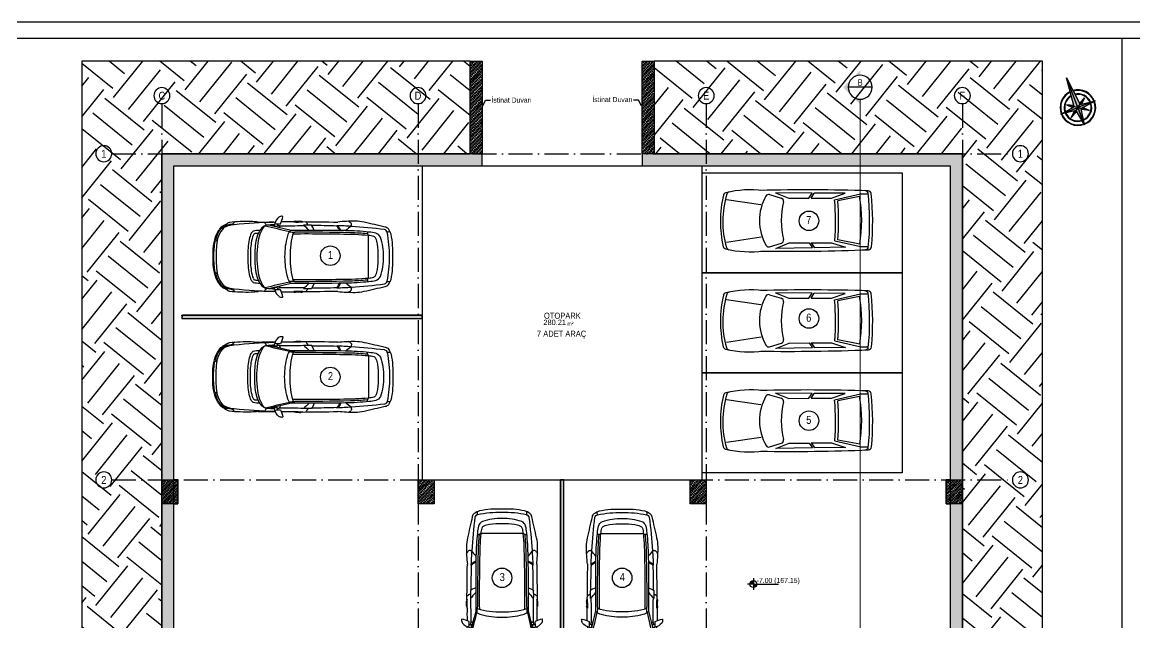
# Model space of a CAD drawing. Header units: millimetres. Extents: x 82776 to 137242, y 11666 to 27998.
# Drawn here: x 94490 to 97270, y 22053 to 23554 of the extents above; entities that cross this region are included whole.
import ezdxf
from ezdxf import colors
from ezdxf.entities.mleader import LeaderData, LeaderLine
from ezdxf.enums import TextEntityAlignment as Align
from ezdxf.math import Vec2, Vec3

# ---------------------------------------------------------------- set-up
doc = ezdxf.new("R2010")
doc.units = ezdxf.units.MM
doc.linetypes.add('ACAD_ISO10W100', pattern=[18, 12, -3, 0, -3])
doc.linetypes.add('DASHED', pattern=[15, 10, -5])
doc.layers.add('0_IFC_Area', color=100, linetype='Continuous', plot=False)
for name, color, linetype in [('0_IFC_Elevation_4', 11, 'Continuous'), ('0_IFC_Grid', 14, 'ACAD_ISO10W100'), ('0_IFC_Grid_Text_100', 14, 'Continuous'), ('0_IFC_Hatch', 250, 'Continuous'), ('0_IFC_Hatch_Structure', 251, 'Continuous'), ('0_IFC_Legend_Viewport', 7, 'Continuous'), ('0_IFC_Notation_Level_200', 160, 'Continuous'), ('0_IFC_Notation_Section_50', 10, 'Continuous'), ('0_IFC_Room_Text(No)_50', 12, 'Continuous'), ('0_IFC_Steelsection', 20, 'Continuous'), ('0_IFC_Text_Explanation_50', 231, 'Continuous'), ('1_IFC_Concrete_Section', 50, 'Continuous'), ('3_IFC_Window', 136, 'Continuous'), ('6_IFC_Car', 253, 'Continuous')]:
    doc.layers.add(name, color=color, linetype=linetype)
doc.styles.add('IFC_TEXT', font='ARIALN.TTF')
pattern_1 = [(225, (-98017.972, -21881.323), (4.49012806, -4.49012806), []), (225, (-98022.462, -21881.323), (4.49012806, -4.49012806), [3.175, -1.5875])]
pattern_2 = [(225, (-90563.7666, -21180.152), (4.49012806, -4.49012806), []), (225, (-90568.257, -21180.152), (4.49012806, -4.49012806), [3.175, -1.5875])]

# ---------------------------------------------------------------- blocks, each defined once
blk = doc.blocks.new('ARABA_2')
blk.add_wipeout([(3, -5), (3, 1), (0, 1), (0, -5)]).dxf.layer = '6_IFC_Car'
at = {"true_color": 0xababab}
h = blk.add_hatch(color=253, dxfattribs=at)
h.dxf.hatch_style = 1
h.paths.add_polyline_path([(0.04, 1), (0.04, -5), (-0.04, -5), (-0.04, 0.986)])
at = {"color": 253, "true_color": 0xababab}
blk.add_lwpolyline([(0.04, 1), (0.04, -5), (-0.04, -5), (-0.04, 0.986), (0.04, 1)], dxfattribs=at)
at = {"layer": '6_IFC_Car'}
for points in [[(0.841, -2.305), (0.763, -2.27), (0.71, -2.237)], [(2.159, -2.305), (2.237, -2.27), (2.29, -2.237)]]:
    blk.add_lwpolyline(points, dxfattribs=at)
for centre, radius, start, end in [((1.015, -0.208), 0.315, 130.0524, 160.5093), ((1.148, -0.345), 0.527, 108.2265, 139.7142), ((1.205, -0.47), 0.637, 102.5637, 127.9855), ((1.215, -0.491), 0.621, 105.8019, 129.6783), ((1.426, -1.149), 1.378, 86.9423, 108.7848), ((1.47, -2.132), 2.279, 89.2476, 100.7165), ((1.145, 0.167), 0.0802, 169.4266, 190.3584), ((1.029, 0.023), 0.134, 60.8118, 74.0616), ((1.216, 0.085), 0.133, 137.9985, 167.5789), ((1.439, -1.423), 1.63, 87.8586, 101.3988), ((1.574, -1.149), 1.378, 71.2152, 93.0577), ((1.561, -1.423), 1.63, 78.6012, 92.1414), ((1.53, -2.132), 2.279, 79.2835, 90.7524), ((1.784, 0.085), 0.133, 12.4211, 42.0015), ((1.971, 0.023), 0.134, 105.9384, 119.1882), ((1.855, 0.167), 0.0802, 349.6416, 10.5734), ((1.795, -0.47), 0.637, 52.0145, 77.4363), ((1.785, -0.491), 0.621, 50.3217, 74.1981), ((1.852, -0.345), 0.527, 40.2858, 71.7735), ((1.985, -0.208), 0.315, 19.4907, 49.9476), ((4.684, -0.627), 4.065, 173.8488, 181.4622), ((-22.608, 20.5), 31.202, 318.1396, 318.3037), ((0.836, -0.238), 0.199, 150.7, 166.6111), ((-0.085, 0.377), 0.909, 325.3182, 330.6875), ((1.281, -0.287), 0.592, 161.9492, 178.4754), ((0.774, -0.27), 0.0841, 180.3042, 206.7461), ((1.362, -0.36), 0.665, 157.0581, 175.522), ((0.959, -0.133), 0.253, 157.265, 182.9541), ((1.239, -0.336), 0.595, 146.04, 153.2202), ((0.955, -0.193), 0.226, 127.1273, 155.9585), ((2.045, -0.193), 0.226, 24.0415, 52.8727), ((1.638, -0.36), 0.665, 4.478, 22.9419), ((1.761, -0.336), 0.595, 26.7798, 33.96), ((2.041, -0.133), 0.253, 357.0459, 22.735), ((1.719, -0.287), 0.592, 1.5246, 18.0508), ((3.085, 0.377), 0.909, 209.3125, 214.6818), ((2.226, -0.27), 0.0841, 333.2539, 359.6958), ((25.608, 20.5), 31.202, 221.6963, 221.8604), ((2.164, -0.238), 0.199, 13.3889, 29.3), ((-1.684, -0.627), 4.065, 358.5378, 6.1512), ((18.163, -1.974), 17.543, 174.5519, 177.7985), ((-15.163, -1.974), 17.543, 2.2015, 5.4481), ((2.035, -0.69), 1.415, 181.6663, 188.6854), ((1.456, -0.935), 0.615, 165.8772, 181.1896), ((0.999, -0.88), 0.169, 121.0355, 145.7162), ((1.175, -1.271), 0.598, 100.6164, 116.1359), ((0.987, -0.838), 0.0676, 158.2227, 179.0463), ((0.972, -0.839), 0.0542, 110.7596, 151.5351), ((1.217, -1.356), 0.626, 95.9878, 114.9284), ((1.454, -2.734), 1.915, 88.6107, 102.1261), ((1.488, -2.988), 2.343, 89.7011, 100.3926), ((1.47, -3.003), 2.292, 89.2525, 97.9835), ((1.512, -2.988), 2.343, 79.6074, 90.2989), ((1.53, -3.003), 2.292, 82.0165, 90.7475), ((1.546, -2.734), 1.915, 77.8739, 91.3893), ((1.783, -1.356), 0.626, 65.0716, 84.0122), ((1.825, -1.271), 0.598, 63.8641, 79.3836), ((2.028, -0.839), 0.0542, 28.4649, 69.2404), ((2.013, -0.838), 0.0676, 0.9537, 21.7773), ((2.001, -0.88), 0.169, 34.2838, 58.9645), ((1.544, -0.935), 0.615, 358.8104, 14.1228), ((0.965, -0.69), 1.415, 351.3146, 358.3337), ((-27.948, -0.669), 28.587, 358.6732, 359.4098), ((0.098, -0.948), 0.54, 358.3391, 4.7307), ((0.582, -1.242), 0.18, 49.0054, 72.3136), ((0.711, -1.08), 0.0293, 246.3802, 276.6437), ((0.954, -1.176), 0.249, 144.0311, 166.1787), ((-21.762, -6.621), 23.159, 12.2901, 13.8427), ((1.26, -1.801), 0.909, 96.1971, 125.2532), ((1, -1.206), 0.304, 114.1974, 144.5723), ((1.273, -1.702), 0.869, 104.7613, 117.1631), ((1.256, -0.898), 0.34, 177.3785, 181.9834), ((1.415, -0.895), 0.498, 173.2742, 178.4874), ((1.53, -3.64), 2.768, 90.6251, 97.6571), ((1.47, -3.64), 2.768, 82.3429, 89.3749), ((1.74, -1.801), 0.909, 54.7468, 83.8029), ((1.727, -1.702), 0.869, 62.8369, 75.2387), ((1.585, -0.895), 0.498, 1.5126, 6.7258), ((1.744, -0.898), 0.34, 358.0166, 2.6215), ((2, -1.206), 0.304, 35.4277, 65.8026), ((24.762, -6.621), 23.159, 166.1573, 167.7099), ((2.046, -1.176), 0.249, 13.8213, 35.9689), ((2.289, -1.08), 0.0293, 263.3563, 293.6198), ((2.418, -1.242), 0.18, 107.6864, 130.9946), ((2.902, -0.948), 0.54, 175.2693, 181.6609), ((30.948, -0.669), 28.587, 180.5902, 181.3268), ((0.772, -1.655), 0.35, 106.8183, 137.9378), ((-0.247, -1.427), 0.924, 357.8261, 6.6927), ((0.758, -1.497), 0.192, 97.3463, 116.9194), ((0.814, -4.271), 2.887, 91.5474, 92.7354), ((3.111, -1.354), 2.41, 174.3391, 179.0296), ((16.516, 2.302), 16.184, 192.3803, 194.4395), ((-0.669, -1.423), 1.387, 359.5829, 1.5475), ((1.968, -1.378), 1.251, 173.6975, 176.8092), ((0.268, -1.358), 0.468, 356.661, 6.3356), ((-13.516, 2.302), 16.184, 345.5605, 347.6197), ((2.732, -1.358), 0.468, 173.6644, 183.339), ((2.186, -4.271), 2.887, 87.2646, 88.4526), ((2.242, -1.497), 0.192, 63.0806, 82.6537), ((1.032, -1.378), 1.251, 3.1908, 6.3025), ((3.669, -1.423), 1.387, 178.4525, 180.4171), ((-0.111, -1.354), 2.41, 0.9704, 5.6609), ((3.247, -1.427), 0.924, 173.3073, 182.1739), ((2.228, -1.655), 0.35, 42.0622, 73.1817), ((0.66, -1.507), 0.172, 149.7038, 181.0664), ((0.502, -1.51), 0.0135, 178.134, 255.4568), ((0.408, -0.976), 0.554, 279.332, 298.864), ((14.712, -1.671), 14.088, 179.2489, 180.5472), ((1.137, -0.446), 1.072, 247.027, 250.1845), ((-35.499, -1.403), 36.225, 358.978, 359.9469), ((1.066, -1.966), 0.339, 104.6238, 129.5872), ((1.489, -3.431), 1.863, 89.648, 105.8328), ((1.511, -3.431), 1.863, 74.1672, 90.352), ((1.934, -1.966), 0.339, 50.4128, 75.3762), ((1.863, -0.446), 1.072, 289.8155, 292.973), ((38.499, -1.403), 36.225, 180.0531, 181.022), ((2.592, -0.976), 0.554, 241.136, 260.668), ((-11.712, -1.671), 14.088, 359.4528, 0.7511), ((2.34, -1.507), 0.172, 358.9336, 30.2962), ((2.498, -1.51), 0.0135, 284.5432, 1.866), ((-8.031, -1.884), 8.645, 359.4063, 0.2687), ((0.73, -1.856), 0.117, 147.4607, 173.6762), ((-2.553, -1.869), 3.185, 357.2359, 1.3531), ((61.015, -2.231), 60.174, 179.51868, 180.81778), ((0.878, -1.725), 0.0348, 144.6553, 180.466), ((-3.15, -1.899), 4.034, 1.0619, 3.0557), ((1.438, -3.57), 1.867, 88.1117, 107.3257), ((68.688, -1.734), 67.804, 180.07597, 181.24948), ((46.682, -2.142), 45.751, 179.5374, 181.4955), ((1.562, -3.57), 1.867, 72.6743, 91.8883), ((-43.682, -2.142), 45.751, 358.5045, 0.4626), ((-65.688, -1.734), 67.804, 358.75052, 359.92403), ((6.15, -1.899), 4.034, 176.9443, 178.9381), ((2.122, -1.725), 0.0348, 359.534, 35.3447), ((-58.015, -2.231), 60.174, 359.18222, 0.48132), ((2.27, -1.856), 0.117, 6.3238, 32.5393), ((5.553, -1.869), 3.185, 178.6469, 182.7641), ((11.031, -1.884), 8.645, 179.7313, 180.5937), ((0.704, -1.972), 0.0903, 181.0373, 213.7909), ((-1990.35, -27.893), 1991.14, 0.719323, 0.744805), ((2.033, -0.275), 2.302, 232.2177, 233.9431), ((0.692, -2.117), 0.0237, 233.5917, 271.2529), ((0.707, -2.111), 0.0328, 243.362, 273.6258), ((1.724, -1.277), 1.266, 216.8061, 225.7817), ((6.113, -2.135), 5.403, 178.9397, 181.0815), ((1.276, -1.277), 1.266, 314.2183, 323.1939), ((-3.113, -2.135), 5.403, 358.9185, 1.0603), ((2.293, -2.111), 0.0328, 266.3742, 296.638), ((2.308, -2.117), 0.0237, 268.7471, 306.4083), ((0.967, -0.275), 2.302, 306.0569, 307.7823), ((1993.35, -27.893), 1991.14, 179.255195, 179.280677), ((2.296, -1.972), 0.0903, 326.2091, 358.9627), ((14.57, -2.325), 13.849, 179.6664, 182.2742), ((-11.57, -2.325), 13.849, 357.7258, 0.3336), ((4.121, -3.29), 3.51, 173.5575, 180.6243), ((8.524, -2.624), 7.805, 181.8436, 184.4728), ((1.929, -21.437), 18.601, 93.6886, 93.7201), ((1.057, -2.518), 0.5, 228.1055, 245.0624), ((1.193, -2.291), 0.743, 231.724, 242.1165), ((1.943, -2.518), 0.5, 294.9376, 311.8945), ((1.807, -2.291), 0.743, 297.8835, 308.276), ((-5.524, -2.624), 7.805, 355.5272, 358.1564), ((1.071, -21.437), 18.601, 86.2799, 86.3114), ((-1.121, -3.29), 3.51, 359.3757, 6.4425), ((1.703, -3.315), 1.092, 180.676, 192.7006), ((0.053, -3.617), 0.719, 33.2642, 38.9091), ((0.681, -3.204), 0.0318, 214.8094, 262.3952), ((0.693, -3.18), 0.0583, 254.0074, 292.6387), ((0.716, -3.243), 0.009, 42.1136, 95.6168), ((0.747, -3.307), 0.0739, 93.3768, 108.8677), ((1.197, -3.484), 0.52, 132.2981, 151.1197), ((17.61, -2.068), 16.908, 183.9508, 186.7872), ((7.471, -2.978), 6.624, 180.9677, 186.0277), ((7.5, -3.003), 6.604, 181.8151, 185.4924), ((-4.5, -3.003), 6.604, 354.5076, 358.1849), ((-4.471, -2.978), 6.624, 353.9723, 359.0323), ((1.803, -3.484), 0.52, 28.8803, 47.7019), ((-14.61, -2.068), 16.908, 353.2128, 356.0492), ((2.253, -3.307), 0.0739, 71.1323, 86.6232), ((2.284, -3.243), 0.009, 84.3832, 137.8864), ((2.307, -3.18), 0.0583, 247.3613, 285.9926), ((2.319, -3.204), 0.0318, 277.6048, 325.1906), ((2.947, -3.617), 0.719, 141.0909, 146.7358), ((1.297, -3.315), 1.092, 347.2994, 359.324), ((124.574, 24.377), 127.045, 192.701, 192.94385), ((9.465, -2.92), 8.528, 182.7968, 184.9763), ((-6.465, -2.92), 8.528, 355.0237, 357.2032), ((-121.574, 24.377), 127.045, 347.05615, 347.299), ((0.907, -3.686), 0.0486, 107.9847, 124.0893), ((2.084, -3.567), 1.206, 185.0623, 193.4372), ((0.927, -3.787), 0.151, 90.3851, 103.4228), ((1.077, -3.803), 0.172, 194.8732, 246.7012), ((1.116, -3.356), 0.338, 235.8426, 244.1517), ((1.38, 23.759), 27.422, 269.1407, 270.2504), ((1.634, -3.613), 0.667, 184.0599, 196.187), ((1.082, -3.754), 0.099, 206.7412, 248.5313), ((1.239, -3.463), 0.429, 243.2422, 262.9175), ((1.51, -1.048), 2.859, 263.4896, 269.7958), ((1.62, 23.759), 27.422, 269.7496, 270.8593), ((1.49, -1.048), 2.859, 270.2042, 276.5104), ((1.761, -3.463), 0.429, 277.0825, 296.7578), ((1.918, -3.754), 0.099, 291.4687, 333.2588), ((1.923, -3.803), 0.172, 293.2988, 345.1268), ((1.366, -3.613), 0.667, 343.813, 355.9401), ((1.884, -3.356), 0.338, 295.8483, 304.1574), ((2.073, -3.787), 0.151, 76.5772, 89.6149), ((0.916, -3.567), 1.206, 346.5628, 354.9377), ((2.093, -3.686), 0.0486, 55.9107, 72.0153), ((0.882, -4.06), 0.127, 189.333, 232.5418), ((1.04, -3.864), 0.378, 231.5925, 253.8798), ((0.903, -4.047), 0.0843, 192.9922, 260.1643), ((1.657, -4.202), 0.778, 175.5874, 180.3284), ((1.443, -1.4), 2.786, 258.5046, 271.1644), ((1.458, -2.697), 1.341, 250.4625, 271.805), ((1.542, -2.697), 1.341, 268.195, 289.5375), ((1.557, -1.4), 2.786, 268.8356, 281.4954), ((1.96, -3.864), 0.378, 286.1202, 308.4075), ((2.097, -4.047), 0.0843, 279.8357, 347.0078), ((1.343, -4.202), 0.778, 359.6716, 4.4126), ((2.118, -4.06), 0.127, 307.4582, 350.667), ((1.422, -1.705), 2.569, 259.0799, 271.7468), ((1.578, -1.705), 2.569, 268.2532, 280.9201)]:
    blk.add_arc(centre, radius, start, end, dxfattribs=at)
for points in [[(0.888, -4.13), (0.887, -4.13), (0.884, -4.13), (0.883, -4.134), (0.882, -4.138), (0.881, -4.14), (0.881, -4.142)], [(2.112, -4.13), (2.113, -4.13), (2.116, -4.13), (2.117, -4.134), (2.118, -4.138), (2.119, -4.14), (2.119, -4.142)]]:
    blk.add_open_spline(points, degree=3, knots=[0, 0, 0, 0, 0.00341008, 0.00748436, 0.01130747, 0.01564123, 0.01564123, 0.01564123, 0.01564123], dxfattribs=at)
blk = doc.blocks.new('ARABA')
blk.add_wipeout([(2.5, -5), (2.5, 0), (0, 0), (0, -5)]).dxf.layer = '6_IFC_Car'
at = {"layer": '6_IFC_Car'}
for p, q in [((0.766, -0.609), (0.897, -1.472)), ((1.831, -0.604), (1.708, -1.468)), ((0.61, -1.837), (0.745, -2.171)), ((0.626, -2.753), (0.61, -1.837)), ((0.65, -1.685), (0.741, -1.981)), ((1.995, -1.83), (1.863, -2.166)), ((1.952, -1.679), (1.864, -1.976)), ((1.988, -2.747), (1.995, -1.83)), ((0.745, -2.171), (0.747, -2.673)), ((1.863, -2.166), (1.866, -2.667)), ((0.747, -2.673), (0.626, -2.753)), ((0.748, -2.726), (0.627, -2.806)), ((0.748, -2.726), (0.75, -3.233)), ((1.866, -2.667), (1.988, -2.747)), ((1.866, -2.721), (1.868, -3.227)), ((1.866, -2.721), (1.987, -2.8)), ((0.637, -3.58), (0.627, -2.806)), ((1.985, -3.574), (1.987, -2.8)), ((0.75, -3.233), (0.637, -3.58)), ((0.799, -3.315), (0.653, -3.963)), ((1.822, -3.31), (1.974, -3.956)), ((1.868, -3.227), (1.985, -3.574)), ((0.718, -3.935), (0.822, -3.393)), ((1.908, -3.929), (1.798, -3.388)), ((0.653, -3.963), (0.654, -4.14)), ((1.974, -3.956), (1.975, -4.134))]:
    blk.add_line(p, q, dxfattribs=at)
blk.add_lwpolyline([(0, 0), (2.5, 0), (2.5, -5), (0, -5)], close=True, dxfattribs=at)
for centre, radius, start, end in [((0.673, -0.603), 0.0796, 104.6187, 166.9343), ((1.286, -2.879), 2.365, 73.3082, 106.0876), ((1.288, -3.293), 2.839, 76.6711, 102.9405), ((1.922, -0.608), 0.0796, 13.3891, 74.8677), ((3.275, -1.207), 2.751, 166.9343, 186.839), ((0.655, -0.682), 0.0796, 108.0914, 168.6677), ((1.94, -0.689), 0.0796, 11.5984, 71.1561), ((-0.677, -1.226), 2.751, 353.708, 13.3891), ((49.93, -2.184), 49.393, 179.1638, 182.2858), ((0.723, -1.663), 0.0762, 121.4191, 197.0719), ((1.306, -2.667), 1.237, 60.3509, 120.1961), ((1.879, -1.657), 0.0762, 343.4752, 59.128), ((-47.321, -2.648), 49.393, 358.2613, 1.3833), ((0.814, -1.959), 0.0762, 197.0719, 283.9366), ((1.312, -4.079), 2.102, 77.3418, 103.2052), ((1.791, -1.954), 0.0762, 256.6104, 343.4752), ((1.277, 3.298), 6.63, 265.8654, 274.7143), ((1.277, 3.255), 6.663, 266.0707, 274.4764), ((0.69, -4.053), 0.117, 184.6722, 237.8023), ((0.657, -4.151), 0.0796, 182.3854, 263.7635), ((1.282, 2.388), 6.572, 264.2877, 276.2593), ((1.296, -0.657), 3.329, 259.9633, 280.5838), ((1.969, -4.144), 0.0796, 276.7836, 358.1616), ((1.935, -4.047), 0.117, 302.7447, 355.8748), ((1.282, 2.362), 6.623, 264.5077, 276.0393)]:
    blk.add_arc(centre, radius, start, end, dxfattribs=at)
blk = doc.blocks.new('B_BK2_PLAN')
at = {"transparency": 33554687}
for name, p, xscale, yscale, zscale, rotation in [('ARABA_2', (120, -377.5), 100.0000000000107, 100.0000000000107, 100.0000000000107, 90), ('ARABA', (1320, -767.5), 100.0000000000103, 100.0000000000103, 100.0000000000103, 90), ('ARABA_2', (970, -1285), 100.0000000000101, 100.0000000000101, 100.0000000000101, 180)]:
    blk.add_blockref(name, p, dxfattribs=dict(at, xscale=xscale, yscale=yscale, zscale=zscale, rotation=rotation))
at = {"layer": '0_IFC_Text_Explanation_50', "insert": (968.7, -412.3), "char_height": 15, "width": 253.42, "attachment_point": 2, "style": 'IFC_TEXT'}
blk.add_mtext('\\pxt3;7 ADET ARAÇ', dxfattribs=at)
at = {"transparency": 33554687}
for name, p, xscale, yscale, zscale, rotation in [('ARABA', (1320, -517.5), 100.0000000000103, 100.0000000000103, 100.0000000000103, 90), ('ARABA_2', (120, -377.5), -100.0000000000108, 100.0000000000108, 100.0000000000101, 90), ('ARABA_2', (970, -1285), -100.0000000000101, 100.0000000000101, 100.0000000000101, 180)]:
    blk.add_blockref(name, p, dxfattribs=dict(at, xscale=xscale, yscale=yscale, zscale=zscale, rotation=rotation))
at = {"transparency": 33554687, "xscale": 100.0000000000103, "yscale": 100.0000000000103, "zscale": 100.0000000000103, "rotation": 90}
blk.add_blockref('ARABA', (1320, -267.5), dxfattribs=at)
at = {"layer": '0_IFC_Elevation_4'}
blk.add_lwpolyline([(620, 0), (620, -785), (1320, -785), (1320, 0)], dxfattribs=at)
blk = doc.blocks.new('B NK ST')
at = {"layer": '0_IFC_Hatch_Structure', "transparency": 33554687}
h = blk.add_hatch(dxfattribs=at)
h.set_pattern_fill('ANSI33', color=256, angle=180)
h.set_pattern_definition(pattern_1)
h.paths.add_polyline_path([(0, 1230), (40, 1230), (40, 1170), (0, 1170)])
h = blk.add_hatch(dxfattribs=at)
h.set_pattern_fill('ANSI33', color=256, angle=180)
h.set_pattern_definition(pattern_1)
h.paths.add_polyline_path([(640, 1230), (680, 1230), (680, 1170), (640, 1170)])
h = blk.add_hatch(dxfattribs=at)
h.set_pattern_fill('ANSI33', color=256, angle=180)
h.set_pattern_definition(pattern_1)
h.paths.add_polyline_path([(1320, 1230), (1360, 1230), (1360, 1170), (1320, 1170)])
h = blk.add_hatch(dxfattribs=at)
h.set_pattern_fill('ANSI33', color=256, angle=180)
h.set_pattern_definition(pattern_1)
h.paths.add_polyline_path([(1960, 1230), (2000, 1230), (2000, 1170), (1960, 1170)])
h = blk.add_hatch(dxfattribs=at)
h.set_pattern_fill('ANSI33', color=256, angle=180)
h.set_pattern_definition(pattern_1)
h.paths.add_polyline_path([(1360, 59.9), (1360, -0.1), (1320, -0.1), (1320, 59.9)])
h = blk.add_hatch(dxfattribs=at)
h.set_pattern_fill('ANSI33', color=256, angle=180)
h.set_pattern_definition(pattern_1)
h.paths.add_polyline_path([(1960, 60), (2000, 60), (2000, 0), (1960, 0)])
h = blk.add_hatch(dxfattribs=at)
h.set_pattern_fill('ANSI33', color=256, angle=180)
h.set_pattern_definition(pattern_1)
h.paths.add_polyline_path([(0, 0), (0, 40), (60, 40), (60, 0)])
h = blk.add_hatch(dxfattribs=at)
h.set_pattern_fill('ANSI33', color=256, angle=180)
h.set_pattern_definition(pattern_1)
h.paths.add_polyline_path([(640, 0), (640, 40), (700, 40), (700, 0)])
at = {"layer": '0_IFC_Steelsection'}
for points in [[(1495, 330), (1480, 330), (1480, 345), (1495, 345)], [(1690, 330), (1675, 330), (1675, 345), (1690, 345)], [(1495, 150), (1480, 150), (1480, 165), (1495, 165)], [(1690, 150), (1675, 150), (1675, 165), (1690, 165)]]:
    blk.add_lwpolyline(points, close=True, dxfattribs=at)
at = {"layer": '1_IFC_Concrete_Section'}
for points in [[(0, 1230), (40, 1230), (40, 1170), (0, 1170)], [(640, 1230), (680, 1230), (680, 1170), (640, 1170)], [(1320, 1230), (1360, 1230), (1360, 1170), (1320, 1170)], [(1960, 1230), (2000, 1230), (2000, 1170), (1960, 1170)], [(1360, 59.9), (1360, -0.1), (1320, -0.1), (1320, 59.9)], [(1960, 60), (2000, 60), (2000, 0), (1960, 0)], [(0, 0), (0, 40), (60, 40), (60, 0)], [(640, 0), (640, 40), (700, 40), (700, 0)]]:
    blk.add_lwpolyline(points, close=True, dxfattribs=at)
at = {"layer": '3_IFC_Window'}
for points in [[(1495, 345), (1540, 345), (1540, 335), (1495, 335)], [(1540, 340), (1495, 340)], [(1675, 345), (1630, 345), (1630, 335), (1675, 335)], [(1630, 340), (1675, 340)], [(1480, 330), (1480, 165)], [(1495, 330), (1495, 165)], [(1675, 330), (1675, 165)], [(1690, 330), (1690, 165)], [(1495, 165), (1675, 165)], [(1495, 150), (1675, 150)]]:
    blk.add_lwpolyline(points, dxfattribs=at)
at = {"layer": '3_IFC_Window', "elevation": -15965.8}
for points in [[(1517.5, 329.8), (1562.5, 329.8), (1562.5, 324.8), (1517.5, 324.8)], [(1652.5, 329.8), (1607.5, 329.8), (1607.5, 324.8), (1652.5, 324.8)]]:
    blk.add_lwpolyline(points, close=True, dxfattribs=at)
for points in [[(1562.5, 327.3), (1517.5, 327.3)], [(1607.5, 327.3), (1652.5, 327.3)]]:
    blk.add_lwpolyline(points, dxfattribs=at)
at = {"layer": '0_IFC_Text_Explanation_50', "insert": (1661.5, 288.5, 425.7), "char_height": 10, "attachment_point": 3, "style": 'IFC_TEXT'}
blk.add_mtext_dynamic_manual_height_columns('\\pxql;0.14 m/sn hızını geçmeyen lift yapılacaktır. ', width=136.083, gutter_width=6.25, heights=[0], dxfattribs=at)
blk = doc.blocks.new('B BK2 STR')
at = {"layer": '0_IFC_Hatch_Structure', "transparency": 33554687}
h = blk.add_hatch(dxfattribs=at)
h.set_pattern_fill('ANSI33', color=256, angle=180)
h.set_pattern_definition(pattern_2)
h.paths.add_polyline_path([(800, 2045), (770, 2045), (770, 2276.2), (800, 2276.2)])
h = blk.add_hatch(dxfattribs=at)
h.set_pattern_fill('ANSI33', color=256, angle=180)
h.set_pattern_definition(pattern_2)
h.paths.add_polyline_path([(1230, 2045), (1200, 2045), (1200, 2276.2), (1230, 2276.2)])
h = blk.add_hatch(dxfattribs=at)
h.set_pattern_fill('ANSI33', color=256, angle=180)
h.set_pattern_definition([(225, (-98017.972, -17437.323), (4.49012806, -4.49012806), []), (225, (-98022.462, -17437.323), (4.49012806, -4.49012806), [3.175, -1.5875])])
h.paths.add_polyline_path([(1200, 2045), (1200, 2015), (1970, 2015), (1970, 30), (30, 30), (30, 2015), (800, 2015), (800, 2045), (0, 2045), (0, 0), (2000, 0), (2000, 2045)])
at = {"layer": '1_IFC_Concrete_Section'}
for points in [[(800, 2045), (770, 2045), (770, 2276.2), (800, 2276.2)], [(1230, 2045), (1200, 2045), (1200, 2276.2), (1230, 2276.2)], [(1200, 2045), (1200, 2015), (1970, 2015), (1970, 30), (30, 30), (30, 2015), (800, 2015), (800, 2045), (0, 2045), (0, 0), (2000, 0), (2000, 2045)]]:
    blk.add_lwpolyline(points, close=True, dxfattribs=at)
blk.add_blockref('B NK ST', (0, 0))
blk = doc.blocks.new('0_IFC_ROOM_TEXT_50')
at = {"layer": '0_IFC_Room_Text(No)_50', "insert": (13.2, -40), "char_height": 9.62, "attachment_point": 1, "style": 'IFC_TEXT'}
blk.add_mtext_dynamic_manual_height_columns('m²', width=16.695, gutter_width=6.88, heights=[0], dxfattribs=at)
at = {"layer": '0_IFC_Room_Text(No)_50', "style": 'IFC_TEXT'}
blk.add_attdef('ROOM_NAME', text='', height=13.5, dxfattribs=at).set_placement((0.7, -24.8), align=Align.MIDDLE_CENTER)
blk.add_attdef('ROOM_NUMBER', text='', height=7.7, dxfattribs=at).set_placement((0.7, -10.7), align=Align.CENTER)
blk.add_attdef('AREA', text='', height=13.5, dxfattribs=at).set_placement((9.8, -49.7), align=Align.RIGHT)
at = {"layer": '0_IFC_Text_Explanation_50', "style": 'IFC_TEXT', "flags": 1}
for tag, p in [('DÖŞEME:', (-41.1, -64.4)), ('TAVAN:', (-41.1, -86.7)), ('DUVAR:', (-41.1, -75.5))]:
    blk.add_attdef(tag, p, '', height=7.7, dxfattribs=at)
blk = doc.blocks.new('B_BK2_NET ALAN')
at = {"layer": '0_IFC_Area'}
blk.add_lwpolyline([(0, 0), (1940, 0), (1940, -785), (1930, -785), (1930, -845), (1940, -845), (1940, -1445), (0, -1445), (0, -845), (10, -845), (10, -785), (0, -785)], close=True, dxfattribs=at)
ref = blk.add_blockref('0_IFC_ROOM_TEXT_50', (970, -350))
ref.add_attrib('ROOM_NAME', 'OTOPARK', dxfattribs={"layer": '0_IFC_Room_Text(No)_50', "height": 15, "style": 'IFC_TEXT'}).set_placement((970.7, -374.8), align=Align.MIDDLE_CENTER)
ref.add_attrib('AREA', '280.21', dxfattribs={"layer": '0_IFC_Room_Text(No)_50', "height": 13.47, "style": 'IFC_TEXT'}).set_placement((979.8, -398.1), align=Align.RIGHT)
blk = doc.blocks.new('0_IFC_AXIS_TEXT_100')
at = {"layer": '0_IFC_Grid_Text_100'}
blk.add_circle((0, 1000), 1000, dxfattribs=at)
at = {"layer": '0_IFC_Grid_Text_100', "style": 'IFC_TEXT'}
blk.add_attdef('AXIS_NO', text='', height=1000, dxfattribs=at).set_placement((0, 993), align=Align.MIDDLE_CENTER)
blk = doc.blocks.new('B_B2 AKS')
at = {"layer": '0_IFC_Grid', "ltscale": 5}
for points in [[(-2000, 940), (-2000, -1385)], [(-1360, 940), (-1360, -1385)], [(-640, 940), (-640, -1385)], [(0, 940), (0, -1385)], [(-2125, 815), (125, 815)], [(-2125, 0), (125, 0)]]:
    blk.add_lwpolyline(points, dxfattribs=at)
ref = blk.add_blockref('0_IFC_AXIS_TEXT_100', (-2000, 940), dxfattribs=dict(xscale=-0.02, yscale=0.02, zscale=0.02, rotation=0.0064968962269241))
ref.add_attrib('AXIS_NO', 'C', dxfattribs={"layer": '0_IFC_Grid_Text_100', "height": 20, "rotation": 0.0064969, "style": 'IFC_TEXT'}).set_placement((-2000.00225, 959.85432), align=Align.MIDDLE_CENTER)
ref = blk.add_blockref('0_IFC_AXIS_TEXT_100', (-1360, 940), dxfattribs=dict(xscale=-0.02, yscale=0.02, zscale=0.02, rotation=0.0064968962269241))
ref.add_attrib('AXIS_NO', 'D', dxfattribs={"layer": '0_IFC_Grid_Text_100', "height": 20, "rotation": 0.0064969, "style": 'IFC_TEXT'}).set_placement((-1360.00225, 959.85432), align=Align.MIDDLE_CENTER)
ref = blk.add_blockref('0_IFC_AXIS_TEXT_100', (-640, 940), dxfattribs=dict(xscale=-0.02, yscale=0.02, zscale=0.02, rotation=0.0064968962269241))
ref.add_attrib('AXIS_NO', 'E', dxfattribs={"layer": '0_IFC_Grid_Text_100', "height": 20, "rotation": 0.0064969, "style": 'IFC_TEXT'}).set_placement((-640.00225, 959.85432), align=Align.MIDDLE_CENTER)
ref = blk.add_blockref('0_IFC_AXIS_TEXT_100', (0, 940), dxfattribs=dict(xscale=-0.02, yscale=0.02, zscale=0.02, rotation=0.0064968962269241))
ref.add_attrib('AXIS_NO', 'F', dxfattribs={"layer": '0_IFC_Grid_Text_100', "height": 20, "rotation": 0.0064969, "style": 'IFC_TEXT'}).set_placement((-0.00225, 959.85432), align=Align.MIDDLE_CENTER)
ref = blk.add_blockref('0_IFC_AXIS_TEXT_100', (-2144.99773, 794.99773), dxfattribs=dict(xscale=-0.02, yscale=0.02, zscale=0.02, rotation=0.0064968962269241))
ref.add_attrib('AXIS_NO', '1', dxfattribs={"layer": '0_IFC_Grid_Text_100', "height": 20, "rotation": 0.0064969, "style": 'IFC_TEXT'}).set_placement((-2144.99998, 814.85205), align=Align.MIDDLE_CENTER)
ref = blk.add_blockref('0_IFC_AXIS_TEXT_100', (145.00227, 795.00227), dxfattribs=dict(xscale=-0.02, yscale=0.02, zscale=0.02, rotation=0.0064968962269241))
ref.add_attrib('AXIS_NO', '1', dxfattribs={"layer": '0_IFC_Grid_Text_100', "height": 20, "rotation": 0.0064969, "style": 'IFC_TEXT'}).set_placement((145.00002, 814.85659), align=Align.MIDDLE_CENTER)
ref = blk.add_blockref('0_IFC_AXIS_TEXT_100', (-2144.99773, -20.00227), dxfattribs=dict(xscale=-0.02, yscale=0.02, zscale=0.02, rotation=0.0064968962269241))
ref.add_attrib('AXIS_NO', '2', dxfattribs={"layer": '0_IFC_Grid_Text_100', "height": 20, "rotation": 0.0064969, "style": 'IFC_TEXT'}).set_placement((-2144.99998, -0.14795), align=Align.MIDDLE_CENTER)
ref = blk.add_blockref('0_IFC_AXIS_TEXT_100', (145.00227, -19.99773), dxfattribs=dict(xscale=-0.02, yscale=0.02, zscale=0.02, rotation=0.0064968962269241))
ref.add_attrib('AXIS_NO', '2', dxfattribs={"layer": '0_IFC_Grid_Text_100', "height": 20, "rotation": 0.0064969, "style": 'IFC_TEXT'}).set_placement((145.00002, -0.14341), align=Align.MIDDLE_CENTER)
blk = doc.blocks.new('*U982')
at = {"layer": '0_IFC_Legend_Viewport', "transparency": 33554687}
blk.add_lwpolyline([(-3962.7, 2920), (0, 2920), (0, 0), (-3962.7, 0)], close=True, dxfattribs=at)
at = {"style": 'IFC_TEXT'}
for tag, p in [('PAFTA', (-2808.4, 17.9)), ('KOT', (-1159.1, 18)), ('OLCEK', (-110.4, 17.9))]:
    blk.add_attdef(tag, p, '', height=35, dxfattribs=at)
blk = doc.blocks.new('*U1082')
at = {"layer": '0_IFC_Room_Text(No)_50'}
h = blk.add_hatch(color=256, dxfattribs=at)
h.paths.add_polyline_path([(1061, 0), (530, 530, -0.414214), (530, -530)])
h.paths.add_polyline_path([(530, -530, -0.198912), (0, -750), (0, -1061)])
h.paths.add_polyline_path([(530, 530), (0, 1061), (0, 750, -0.198912)])
at = {"layer": '0_IFC_Room_Text(No)_50', "linetype": 'Continuous'}
blk.add_line((-750, 0), (750, 0), dxfattribs=at)
blk.add_circle((0, 0), 750, dxfattribs=at)
at = {"layer": '0_IFC_Room_Text(No)_50', "style": 'IFC_TEXT'}
blk.add_attdef('NO', text='', height=400, dxfattribs=at).set_placement((0, 100), align=Align.CENTER)
for p in [(0, -100), (0, -374)]:
    blk.add_attdef('SHEET', text='', height=200, dxfattribs=at).set_placement(p, align=Align.TOP_CENTER)
blk = doc.blocks.new('B BLOK_KESIT YERLERI_B2')
at = {"layer": '0_IFC_Notation_Section_50', "linetype": 'DASHED', "ltscale": 3, "const_width": 2}
blk.add_lwpolyline([(0, -494.6), (0, 1936.5)], dxfattribs=at)
ref = blk.add_blockref('*U1082', (0, 1966.5), dxfattribs=dict(xscale=-0.0400000000259542, yscale=0.0400000000259542, zscale=0.0400000000259542))
ref.add_attrib('NO', 'B', dxfattribs={"layer": '0_IFC_Room_Text(No)_50', "height": 16, "style": 'IFC_TEXT'}).set_placement((0, 1970.5), align=Align.CENTER)
blk = doc.blocks.new('0_IFC_NOTATION_LEVEL_200')
at = {"layer": '0_IFC_Notation_Level_200'}
h = blk.add_hatch(color=256, dxfattribs=at)
h.dxf.hatch_style = 1
h.paths.add_polyline_path([(0, 0), (0, 576, 0.4142136), (-576, 0)])
h.paths.add_polyline_path([(0, -576, 0.4142136), (576, 0), (0, 0)])
for p, q in [((0, 0), (-960, 0)), ((0, 960), (0, -960)), ((0, 0), (4154, 0))]:
    blk.add_line(p, q, dxfattribs=at)
blk.add_circle((0, 0), 576, dxfattribs=at)
at = {"layer": '0_IFC_Notation_Level_200', "style": 'IFC_TEXT'}
for tag, p in [('LEVEL_ABOVE', (549, 185)), ('LEVEL_BELOW', (549, -1005))]:
    blk.add_attdef(tag, p, '', height=800, dxfattribs=at)
blk = doc.blocks.new('B_BK2_ARAC NO')
at = {"layer": '0_IFC_Text_Explanation_50'}
for centre in [(1586.8, -137.7), (390.9, -224.8), (1586.8, -381.8), (390.9, -527.8), (1586.8, -637), (820, -1029.5), (1120, -1029.5)]:
    blk.add_circle(centre, 24.4, dxfattribs=at)
at = {"layer": '0_IFC_Text_Explanation_50', "char_height": 20, "style": 'IFC_TEXT'}
for s, insert, attachment_point, rotation in [('\\pxqc;7', (1598, -125.6, 0), 3, 359.9226), ('\\pxqc;1', (379.6, -212.8, 0), 1, 0.0774), ('\\pxqc;6', (1598, -369.7, 0), 3, 359.9226), ('\\pxqc;2', (379.6, -515.7, 0), 1, 0.0774), ('\\pxqc;5', (1598, -625, 0), 3, 359.9226), ('\\pxqc;3', (808.8, -1017.5, 0), 1, 0.0774), ('\\pxqc;4', (1108.8, -1017.5, 0), 1, 0.0774)]:
    blk.add_mtext_dynamic_manual_height_columns(s, width=23.485, gutter_width=10, heights=[0], dxfattribs=dict(at, insert=insert, attachment_point=attachment_point, rotation=rotation))
blk = doc.blocks.new('A$C13A74F9A')
at = {"layer": '0_IFC_Text_Explanation_50', "true_color": 0x636466}
h = blk.add_hatch(color=251, dxfattribs=at)
h.dxf.hatch_style = 1
h.paths.add_polyline_path([(0, 159.2), (-16.1, 11.3), (0, 0)])
h.paths.add_polyline_path([(48.7, 34.1), (15.5, 17.3), (16.1, 11.3)])
h.paths.add_polyline_path([(16.1, 11.3), (0, 0), (91.8, 0)])
h.paths.add_polyline_path([(21.4, -8.5), (13.5, -9.5), (48.7, -34.1)])
h.paths.add_polyline_path([(0, 0), (-13.5, -9.5), (0, -91.8)])
h.paths.add_polyline_path([(-13.5, -9.5), (-21.4, -8.5), (-48.7, -34.1)])
h.paths.add_polyline_path([(-16.1, 11.3), (-91.8, 0), (0, 0)])
h.paths.add_polyline_path([(-15.5, 17.3), (-48.7, 34.1), (-16.1, 11.3)])
at = {"layer": '0_IFC_Text_Explanation_50', "true_color": 0x939598}
h = blk.add_hatch(color=252, dxfattribs=at)
h.dxf.hatch_style = 1
h.paths.add_polyline_path([(0, 159.2), (0, 0), (16.1, 11.3)])
h.paths.add_polyline_path([(48.7, 34.1), (16.1, 11.3), (23.2, 10.2)])
h.paths.add_polyline_path([(91.8, 0), (0, 0), (13.5, -9.5)])
h.paths.add_polyline_path([(13.5, -9.5), (13.5, -9.5), (12.5, -15.8), (48.7, -34.1)])
h.paths.add_polyline_path([(13.5, -9.5), (0, 0), (0, -91.8)])
h.paths.add_polyline_path([(-12.5, -15.8), (-13.5, -9.5), (-48.7, -34.1)])
h.paths.add_polyline_path([(0, 0), (-91.8, 0), (-13.5, -9.5)])
h.paths.add_polyline_path([(-23.2, 10.2), (-48.7, 34.1), (-16.1, 11.3)])
at = {"layer": '0_IFC_Text_Explanation_50'}
for p, q in [((-16.1, 11.3), (0, 159.2)), ((0, 159.2), (16.1, 11.3)), ((-91.8, 0), (-16.1, 11.3)), ((16.1, 11.3), (91.8, 0)), ((0, -91.8), (-13.5, -9.5)), ((13.9, -9.7), (0, 0)), ((0, 0), (0, -91.8))]:
    blk.add_line(p, q, dxfattribs=at)
for points in [[(0, -91.8), (0, 159.2)], [(0, 0), (-48.7, 34.1)], [(-15.5, 17.3), (-48.7, 34.1), (-23.2, 10.2)], [(0, 0), (48.7, 34.1)], [(48.7, 34.1), (15.5, 17.3)], [(48.7, 34.1), (23.2, 10.2)], [(-91.8, 0), (0, 0)], [(0, 0), (-48.7, -34.1)], [(-48.7, -34.1), (-21.4, -8.5)], [(-48.7, -34.1), (-12.5, -15.8)], [(0, 0), (48.7, -34.1)], [(91.8, 0), (0, 0)], [(0, -91.8), (13.5, -9.5)], [(48.7, -34.1), (12.5, -15.8)], [(48.7, -34.1), (21.4, -8.5)]]:
    blk.add_lwpolyline(points, dxfattribs=at)
for points in [[(-91.8, 0), (0, 0), (-13.5, -9.5)], [(91.8, 0), (0, 0), (13.5, -9.5)]]:
    blk.add_lwpolyline(points, close=True, dxfattribs=at)
for radius, start, end in [(89.1, 94.9431, 179.7437), (86.2, 95.3202, 179.4499), (69, 98.261, 177.1642), (66.1, 98.9053, 176.665), (89.1, 0.2563, 85.0569), (86.2, 0.5501, 84.6798), (69, 2.8358, 81.739), (66.1, 3.335, 81.0947), (89.1, 180.2151, 269.7175), (86.2, 180.4617, 269.3936), (69, 182.3776, 266.8716), (66.1, 182.7955, 266.3203), (89.1, 270.2825, 359.7849), (86.2, 270.6064, 359.5383), (69, 273.1284, 357.6224), (66.1, 273.6797, 357.2045)]:
    blk.add_arc((0, 0), radius, start, end, dxfattribs=at)

msp = doc.modelspace()

# ---------------------------------------------------------------- linework, layer by layer
msp.add_lwpolyline([(82776.4, 23553.6), (82776.4, 20553.6), (135318.5, 20553.3), (135318.5, 23553.3)], close=True)
msp.add_lwpolyline([(97238.8, 20665.1), (97238.8, 23513.6)])

# ---------------------------------------------------------------- block references
at = {"lineweight": 0, "ltscale": 100, "xscale": 0.4999999999999993, "yscale": 0.4999999999999993, "zscale": 0.4999999999999993, "rotation": 21.28958315217966}
msp.add_blockref('A$C13A74F9A', (97127.9, 23340.3), dxfattribs=at)

# ---------------------------------------------------------------- leaders
at = {"layer": '0_IFC_Text_Explanation_50'}
ml = msp.add_multileader_mtext('Standard', dxfattribs=at)
ml.set_content('İstinat Duvarı', color=256, style='IFC_TEXT')
ml.set_leader_properties()
ml.build(insert=Vec2(0, 0))
ml.multileader.update_dxf_attribs({"text_right_attachment_type": 2, "dogleg_length": 0.36})
ctx = ml.context
ctx.base_point, ctx.char_height, ctx.plane_origin = Vec3(95660.5, 23359, -425.7), 12.5, Vec3(95688.4, 23340.8, -425.7)
ctx.right_attachment = 2
notes = []
notes.append((ctx, [(0, (1, 1, 0), (95648, 23359, -425.7), (1, 0), 12.6, [(0, [(95639.1, 23340.8, -425.7)], 0, [])])]))
ctx.mtext.insert, ctx.mtext.rotation, ctx.mtext.flow_direction = Vec3(95662.5, 23365.3, -425.7), 6.283185, 5
ml = msp.add_multileader_mtext('Standard', dxfattribs=at)
ml.set_content('İstinat Duvarı', color=256, style='IFC_TEXT')
ml.set_leader_properties()
ml.build(insert=Vec2(0, 0))
ml.multileader.update_dxf_attribs({"text_right_attachment_type": 2, "dogleg_length": 0.36})
ctx = ml.context
ctx.base_point, ctx.char_height, ctx.plane_origin = Vec3(95931.9, 23360.4, -425.7), 12.5, Vec3(95989.8, 23340.8, -425.7)
ctx.right_attachment, ctx.text_align_type = 2, 2
notes.append((ctx, [(0, (1, 1, 0), (96030.2, 23359, -425.7), (-1, 0), 12.6, [(0, [(96039.1, 23340.8, -425.7)], 0, [])])]))
ctx.mtext.insert, ctx.mtext.alignment, ctx.mtext.flow_direction = Vec3(96015.6, 23366.7, -425.7), 3, 5
for ctx, leaders in notes:
    for number, flags, end, landing, length, lines in leaders:
        leader = LeaderData()
        leader.index, (leader.has_last_leader_line, leader.has_dogleg_vector, leader.attachment_direction) = number, flags
        leader.last_leader_point, leader.dogleg_vector, leader.dogleg_length = Vec3(end), Vec3(landing), length
        for number, points, colour, breaks in lines:
            line = LeaderLine()
            line.index, line.vertices, line.color, line.breaks = number, Vec3.list(points), colors.encode_raw_color(colour), breaks
            leader.lines.append(line)
        ctx.leaders.append(leader)

# ---------------------------------------------------------------- next in the draw order: block references
msp.add_blockref('B_BK2_PLAN', (94869.1, 23195.2, -425.7))

# ---------------------------------------------------------------- next in the draw order: hatches: boundary and pattern name
at = {"layer": '0_IFC_Hatch'}
h = msp.add_hatch(dxfattribs=at)
h.set_pattern_fill('EARTH', color=256, scale=20, angle=51.1352)
h.set_pattern_definition([(51.13519, (-3178.87, 3742.83), (-19.19526, 178.57643), [127, -127]), (51.13519, (-3215.96, 3772.71), (-19.19526, 178.57643), [127, -127]), (51.13519, (-3253.04, 3802.6), (-19.19526, 178.57643), [127, -127]), (141.13519, (-3255.44, 3824.92), (-178.57643, -19.19526), [127, -127]), (141.13519, (-3225.55, 3862), (-178.57643, -19.19526), [127, -127]), (141.13519, (-3195.67, 3899.08), (-178.57643, -19.19526), [127, -127])])
h.paths.add_polyline_path([(96069.1, 23225.2), (96839.1, 23225.2), (96839.1, 21180.2), (94839.1, 21180.2), (94839.1, 23225.2), (95609.1, 23225.2), (95609.1, 23456.4), (94639.1, 23456.4), (94639.1, 20980.2), (97039.1, 20980.2), (97039.1, 23456.4), (96069.1, 23456.4)])

# ---------------------------------------------------------------- next in the draw order: linework, layer by layer
at = {"layer": '0_IFC_Hatch', "elevation": -425.7}
msp.add_lwpolyline([(96069.1, 23225.2), (96839.1, 23225.2), (96839.1, 21180.2), (94839.1, 21180.2), (94839.1, 23225.2), (95609.1, 23225.2), (95609.1, 23456.4), (94639.1, 23456.4), (94639.1, 20980.2), (97039.1, 20980.2), (97039.1, 23456.4), (96069.1, 23456.4)], close=True, dxfattribs=at)

# ---------------------------------------------------------------- next in the draw order: block references
for name, p in [('*U982', (98401.6, 20593.6)), ('B BLOK_KESIT YERLERI_B2', (96583.9, 21424.7)), ('B BK2 STR', (94839.1, 21180.2, -425.7)), ('B_B2 AKS', (96839.1, 22410.2, -425.7)), ('B_BK2_NET ALAN', (94869.1, 23195.2, -425.7)), ('B_BK2_ARAC NO', (94869.1, 23195.2, -425.7))]:
    msp.add_blockref(name, p)
ref = msp.add_blockref('0_IFC_NOTATION_LEVEL_200', (96317.1, 22150.2, -425.7), dxfattribs=dict(xscale=0.015, yscale=0.015, zscale=0.015))
ref.add_attrib('LEVEL_ABOVE', '-7.00 (167.15)', (96325.3, 22152.9, -425.7), dxfattribs={"layer": '0_IFC_Notation_Level_200', "height": 12.5, "rotation": 360, "style": 'IFC_TEXT'})

doc.saveas('drawing.dxf')
